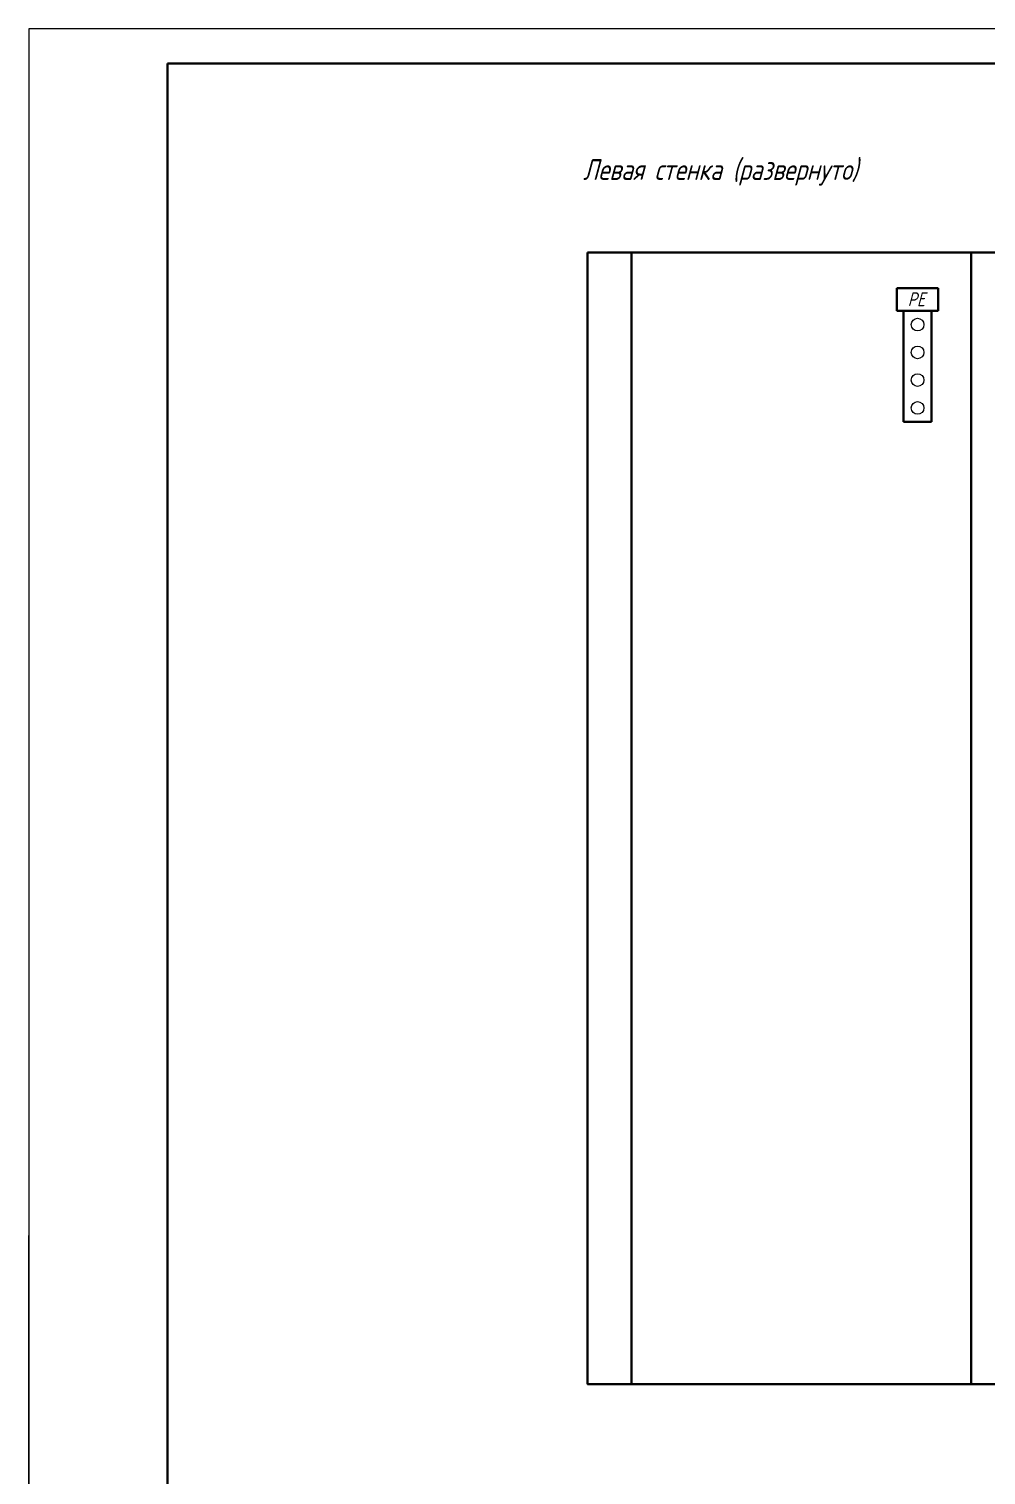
# Model space of a CAD drawing. Header units: millimetres. Extents: x -14 to 2659, y -2986 to -401.
# Drawn here: x 1631.6 to 1769.6, y -1327.1 to -1118.6 of the extents above; entities that cross this region are included whole.
import ezdxf

# ---------------------------------------------------------------- set-up
doc = ezdxf.new("R2010")
doc.units = ezdxf.units.MM
doc.layers.get('0').update_dxf_attribs({"lineweight": 20})
doc.layers.add('ссылки', color=7, linetype='Continuous')
doc.styles.add('GOST тип А', font='GOST_A.TTF', dxfattribs={"oblique": 15})

msp = doc.modelspace()

# ---------------------------------------------------------------- linework, layer by layer
at = {"color": 7}
for p, q in [((2250.82141, -1118.5807), (1631.57141, -1118.5807)), ((1631.57141, -1118.5807), (1631.57141, -1538.5807)), ((1712.11292, -1150.80068), (1712.11292, -1314.0193)), ((1767.41533, -1150.80068), (1715.83176, -1150.80068))]:
    msp.add_line(p, q, dxfattribs=at)
at = {"color": 250}
for p, q in [((1631.57141, -1118.5807), (1631.57141, -1364.3307)), ((1631.57141, -1538.5807), (1631.57141, -1292.51603)), ((1767.41533, -1313.97173), (1829.74092, -1313.97173))]:
    msp.add_line(p, q, dxfattribs=at)
at = {"color": 7, "lineweight": 30}
for p, q in [((1651.57141, -1533.5807), (1651.57141, -1123.5807)), ((1651.57141, -1123.5807), (2245.82141, -1123.5807)), ((1767.41533, -1150.80068), (1712.11292, -1150.80068)), ((1712.11292, -1150.80068), (1712.11292, -1313.97173)), ((1718.4625, -1150.80068), (1718.4625, -1313.97173)), ((1767.41533, -1313.97173), (1767.41533, -1150.80068)), ((1767.41533, -1150.80068), (1892.27974, -1150.80068)), ((1756.69295, -1159.21501), (1756.69295, -1155.93749)), ((1756.69295, -1155.93749), (1762.69295, -1155.93749)), ((1762.69295, -1155.93749), (1762.69295, -1159.21501)), ((1756.69295, -1159.21501), (1757.69295, -1159.21501)), ((1757.69295, -1159.21501), (1757.69295, -1163.21501)), ((1761.69295, -1159.21501), (1757.69295, -1159.21501)), ((1761.69295, -1159.21501), (1761.69295, -1163.21501)), ((1761.69295, -1159.21501), (1762.69295, -1159.21501)), ((1757.69295, -1163.21501), (1757.69295, -1167.21501)), ((1761.69295, -1163.21501), (1761.69295, -1167.21501)), ((1757.69295, -1167.21501), (1757.69295, -1171.21501)), ((1761.69295, -1167.21501), (1761.69295, -1171.21501)), ((1757.69295, -1171.21501), (1757.69295, -1175.21501)), ((1761.69295, -1171.21501), (1761.69295, -1175.21501)), ((1761.69295, -1175.21501), (1757.69295, -1175.21501)), ((1767.41533, -1313.97173), (1712.11292, -1313.97173)), ((1892.27974, -1313.97173), (1767.41533, -1313.97173))]:
    msp.add_line(p, q, dxfattribs=at)
at = {"color": 7}
for centre in [(1759.69295, -1161.21477), (1759.69295, -1165.21477), (1759.69295, -1169.21477), (1759.69295, -1173.21477)]:
    msp.add_circle(centre, 0.91539, dxfattribs=at)

# ---------------------------------------------------------------- texts
at = {"color": 7, "style": 'GOST тип А', "oblique": 15}
msp.add_text('РЕ', height=2, dxfattribs=at).set_placement((1758.27529, -1158.55722))
at = {"layer": 'ссылки', "color": 7, "style": 'GOST тип А', "oblique": 15}
msp.add_text('Левая стенка (развернуто)', height=3, dxfattribs=at).set_placement((1711.46447, -1140.35153))

doc.saveas('drawing.dxf')
